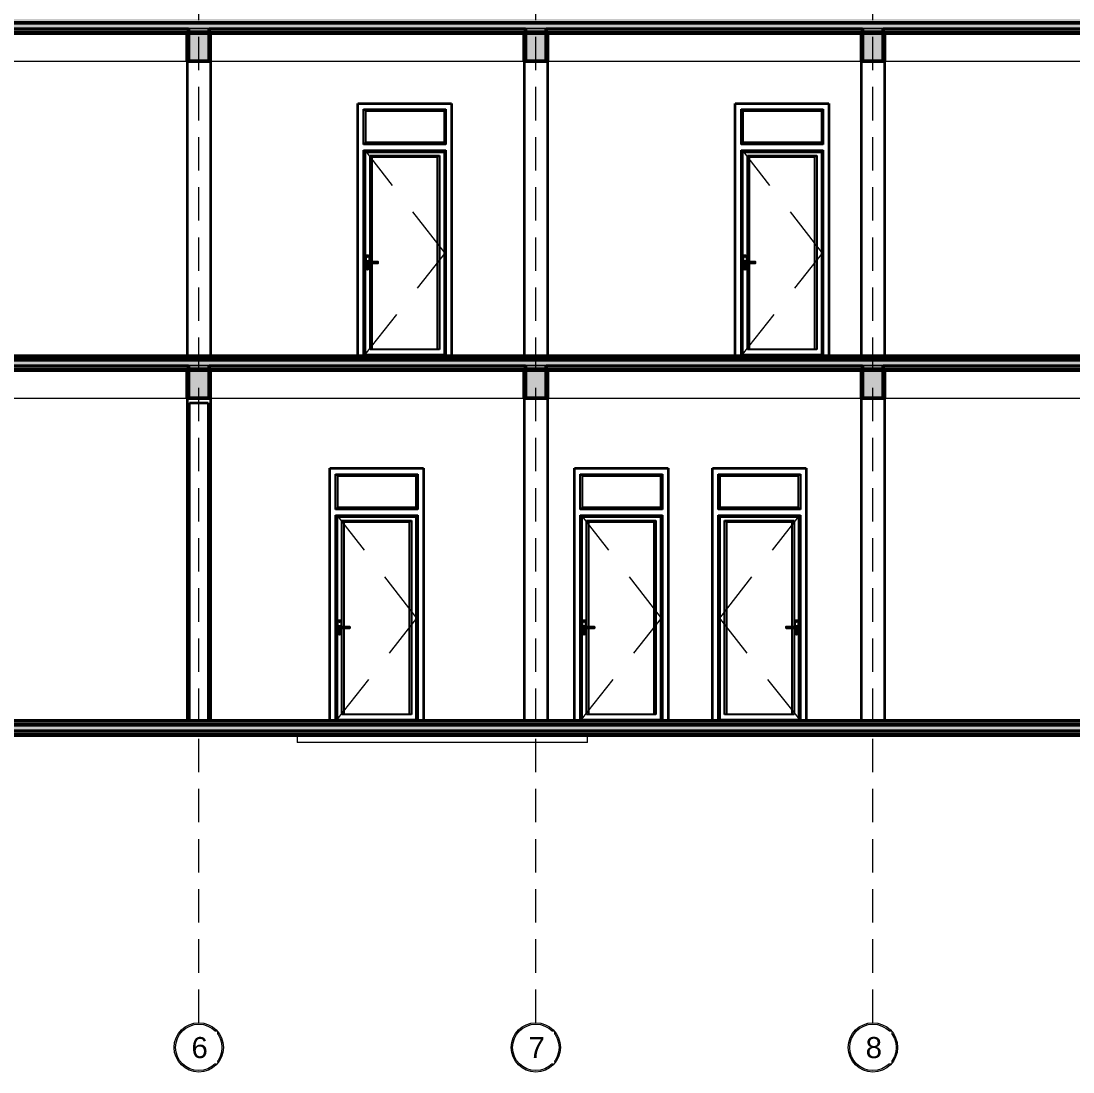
# Model space of a CAD drawing. Header units: millimetres. Extents: x -31177 to 39550, y -3751 to 20306.
# Drawn here: x 16952 to 28186, y -3751 to 7480 of the extents above; entities that cross this region are included whole.
import ezdxf

# ---------------------------------------------------------------- set-up
doc = ezdxf.new("R2010")
doc.units = ezdxf.units.MM
doc.linetypes.add('Centre', pattern=[2381.25, 476.25, -357.1875, 1190.625, -357.1875])
doc.linetypes.add('Hidden', pattern=[535.78125, 357.1875, -178.59375])
for name, color, linetype, lineweight in [('A-DOOR', 31, 'Continuous', 25), ('A-FLOR', 192, 'Continuous', 18), ('A-FLOR-MCUT', 51, 'Continuous', 50), ('A-FLOR-PATT', 8, 'Continuous', 50), ('A-GLAZ', 151, 'Continuous', 25), ('A-WALL', 113, 'Continuous', 35), ('S-BEAM', 12, 'Continuous', 18), ('S-COLS', 52, 'Continuous', 35), ('S-FNDN', 32, 'Continuous', 18), ('S-GRID', 1, 'Continuous', 9), ('S-GRID-IDEN', 1, 'Continuous', 9)]:
    doc.layers.add(name, color=color, linetype=linetype, lineweight=lineweight)
doc.styles.add('Arial_1', font='arial.ttf', dxfattribs={"height": 225})
pattern_1 = [(0, (4470.77, 5345.4), (476.25, 476.25), [476.25, -476.25]), (0, (4470.77, 5524), (476.25, 476.25), [476.25, -476.25]), (0, (4470.77, 5702.57), (476.25, 476.25), [476.25, -476.25]), (90, (4530.3, 5762.1), (-476.25, 476.25), [476.25, -476.25]), (90, (4708.9, 5762.1), (-476.25, 476.25), [476.25, -476.25]), (90, (4887.5, 5762.1), (-476.25, 476.25), [476.25, -476.25])]
pattern_2 = [(0, (4470.77, 5345.385), (304.8, 76.2), [25.146, -203.454, 25.146, -203.454, -1219.2]), (0, (4470.77, 5345.385), (304.8, 76.2), [-457.2, 25.146, -432.054, 25.146, -203.454, -533.4]), (0, (4470.77, 5345.385), (304.8, 76.2), [-1143, 25.146, -127.254, 25.146, -355.854]), (120, (4585.07, 5383.485), (-218.39114, 225.86454), [25.146, -203.454, 25.146, -203.454, -1219.2]), (120, (4585.07, 5383.485), (-218.39114, 225.86454), [-457.2, 25.146, -432.054, 25.146, -203.454, -533.4]), (120, (4585.07, 5383.485), (-218.39114, 225.86454), [-1143, 25.146, -127.254, 25.146, -355.854]), (240, (4623.17, 5535.885), (-86.40886, -302.06454), [25.146, -203.454, 25.146, -203.454, -1219.2]), (240, (4623.17, 5535.885), (-86.40886, -302.06454), [-457.2, 25.146, -432.054, 25.146, -203.454, -533.4]), (240, (4623.17, 5535.885), (-86.40886, -302.06454), [-1143, 25.146, -127.254, 25.146, -355.854])]
pattern_3 = [(50, (4470.77, 5345.4), (546.5526, -47.8174), [57.15, -628.65]), (355, (4470.77, 5345.4), (-105.728, 573.17), [45.72, -502.92]), (100.451, (4516.3, 5341.4), (440.8275, 525.35), [48.57, -534.27]), (46.184, (4470.8, 5497.8), (813.237, -126.128), [85.725, -942.975]), (96.636, (4538.5, 5487.3), (712.207, 742.283), [72.855, -801.405]), (351.184, (4470.8, 5497.8), (712.215, 742.276), [68.58, -754.38]), (21, (4546.97, 5459.7), (454.8433, -306.796), [57.15, -628.65]), (326, (4546.97, 5459.7), (185.406, 552.564), [45.72, -502.92]), (71.451, (4584.87, 5434.1), (640.251, 245.764), [48.57, -534.27]), (37.5, (4470.77, 5345.39), (9.2664, 253.665), [25.146, -471.678, 25.146, -485.394, -504.825]), (37.5, (4470.77, 5345.39), (9.2664, 253.665), [-1007.364, 25.146, -479.679]), (7.5, (4470.77, 5345.39), (200.4594, 300.5414), [25.146, -265.938, 25.146, -460.248, -192.405]), (7.5, (4470.77, 5345.39), (200.4594, 300.5414), [-776.478, 25.146, -167.259]), (327.5, (4300.84, 5345.39), (406.7728, -17.1864), [25.146, -165.354, 25.146, -569.214, -788.67]), (327.5, (4300.84, 5345.39), (406.7728, -17.1864), [-784.86, 25.146, -763.524]), (317.5, (4224.64, 5345.4), (444.388, 76.2803), [25.146, -222.504, 25.146, -369.57, -560.07]), (317.5, (4224.64, 5345.4), (444.388, 76.2803), [-642.366, 25.146, -534.924])]

# ---------------------------------------------------------------- blocks, each defined once
blk = doc.blocks.new('CỬA 1 CÁNH EROWINDOW_có ô chết_ - D4_1000x2200-2361184-MẶT CẮT 2-2')
at = {"layer": 'A-DOOR'}
for p, q in [((20311, 2639), (21189, 2639)), ((20311, 2639), (20331, 2619)), ((20311, 2261), (20311, 2639)), ((20311, 2261), (20311, 2639)), ((20311, 2639), (21189, 2639)), ((20331, 2619), (21169, 2619)), ((20331, 2619), (20331, 2281)), ((21169, 2619), (21189, 2639)), ((21169, 2619), (21169, 2281)), ((21189, 2639), (21189, 2261)), ((21189, 2639), (21189, 2261)), ((20331, 2281), (20311, 2261)), ((21189, 2261), (20311, 2261)), ((21189, 2261), (20311, 2261)), ((21169, 2281), (20331, 2281)), ((21169, 2281), (21189, 2261)), ((20331, 2180), (20311, 2200)), ((20311, 0), (20311, 2200)), ((20311, 2200), (21189, 2200)), ((20311, 2200), (21189, 2200)), ((20311, 0), (20311, 2200)), ((20331, 0), (20331, 2180)), ((20331, 2180), (21169, 2180)), ((20399, 2124), (20379, 2144)), ((20379, 1013), (20379, 2144)), ((20379, 2144), (21121, 2144)), ((20379, 1013), (20379, 2144)), ((20379, 2144), (21121, 2144)), ((21101, 2124), (21121, 2144)), ((21121, 2144), (21121, 71)), ((21121, 2144), (21121, 71)), ((21169, 2180), (21189, 2200)), ((21169, 2180), (21169, 0)), ((21189, 2200), (21189, 0)), ((21189, 2200), (21189, 0)), ((21101, 2124), (20399, 2124)), ((20399, 2124), (20399, 1008)), ((21101, 71), (21101, 2124)), ((20333, 1055), (20333, 945)), ((20379, 1013), (20353, 1013)), ((20373, 1013), (20373, 1055)), ((20389, 1008), (20379, 1013)), ((20349, 960), (20349, 971)), ((20350, 953), (20350, 958)), ((20350, 958), (20350, 953)), ((20351, 973), (20355, 973)), ((20378, 1009), (20353, 1009)), ((20353, 991), (20378, 991)), ((20353, 987), (20379, 987)), ((20356, 958), (20356, 953)), ((20356, 953), (20356, 958)), ((20357, 971), (20357, 960)), ((20373, 945), (20373, 987)), ((20388, 1004), (20378, 1009)), ((20378, 991), (20388, 996)), ((20379, 987), (20389, 992)), ((20379, 71), (20379, 987)), ((20379, 71), (20379, 987)), ((20459, 1004), (20388, 1004)), ((20388, 996), (20459, 996)), ((20459, 1008), (20389, 1008)), ((20389, 992), (20459, 992)), ((20399, 992), (20399, 71)), ((20331, 15), (21169, 15)), ((21121, 71), (20379, 71))]:
    blk.add_line(p, q, dxfattribs=at)
at = {"layer": 'A-DOOR', "linetype": 'Centre', "lineweight": 18}
for p, q in [((20323, 2200), (21177, 1100)), ((21177, 1100), (20323, 15))]:
    blk.add_line(p, q, dxfattribs=at)
at = {"layer": 'A-DOOR', "flags": 128}
for points in [[(20353, 1013), (20352, 1013), (20352, 1013), (20351, 1013), (20351, 1013), (20350, 1013), (20350, 1013), (20349, 1012), (20349, 1012), (20348, 1012), (20348, 1012), (20347, 1012), (20347, 1012), (20347, 1011), (20346, 1011), (20346, 1011), (20345, 1010), (20345, 1010), (20344, 1010), (20344, 1009), (20344, 1009), (20343, 1009), (20343, 1008), (20343, 1008), (20342, 1007), (20342, 1007), (20342, 1007), (20342, 1006), (20341, 1006), (20341, 1005), (20341, 1005), (20341, 1004), (20341, 1004), (20340, 1003), (20340, 1003), (20340, 1002), (20340, 1002), (20340, 1001), (20340, 1001), (20340, 1000), (20340, 1000), (20340, 999), (20340, 999), (20340, 998), (20340, 998), (20340, 997), (20340, 997), (20341, 996), (20341, 996), (20341, 995), (20341, 995), (20341, 994), (20342, 994), (20342, 993), (20342, 993), (20342, 992), (20343, 992), (20343, 992), (20343, 991), (20344, 991), (20344, 990), (20345, 990), (20345, 990), (20345, 989), (20346, 989), (20346, 989), (20347, 989), (20347, 988), (20348, 988), (20348, 988), (20349, 988), (20349, 988), (20350, 987), (20350, 987), (20351, 987), (20351, 987), (20352, 987), (20352, 987), (20353, 987), (20353, 987)], [(20467, 1001), (20467, 1001), (20467, 1001), (20467, 1002), (20467, 1002), (20467, 1002), (20467, 1002), (20467, 1003), (20466, 1003), (20466, 1003), (20466, 1004), (20466, 1004), (20466, 1004), (20466, 1004), (20465, 1005), (20465, 1005), (20465, 1005), (20465, 1005), (20465, 1006), (20464, 1006), (20464, 1006), (20464, 1006), (20464, 1007), (20463, 1007), (20463, 1007), (20463, 1007), (20463, 1007), (20462, 1007), (20462, 1007), (20462, 1008), (20461, 1008), (20461, 1008), (20461, 1008), (20460, 1008), (20460, 1008), (20460, 1008), (20459, 1008), (20459, 1008), (20459, 1008)], [(20459, 992), (20459, 992), (20460, 992), (20460, 992), (20460, 992), (20461, 992), (20461, 992), (20461, 992), (20462, 992), (20462, 993), (20462, 993), (20462, 993), (20463, 993), (20463, 993), (20463, 993), (20464, 993), (20464, 994), (20464, 994), (20464, 994), (20465, 994), (20465, 994), (20465, 995), (20465, 995), (20465, 995), (20466, 995), (20466, 996), (20466, 996), (20466, 996), (20466, 997), (20466, 997), (20466, 997), (20467, 997), (20467, 998), (20467, 998), (20467, 998), (20467, 999), (20467, 999), (20467, 999), (20467, 1000), (20467, 1000), (20467, 1000), (20467, 1001)]]:
    blk.add_lwpolyline(points, dxfattribs=at)
at = {"layer": 'A-DOOR'}
for centre, radius, start, end in [((20353, 1055), 20, 0, 180), ((20353, 1000), 15, 59.6784, 180), ((20353, 1000), 15, 129.4693, 135), ((20353, 1000), 15, 114.4972, 120), ((20353, 1000), 15, 99.6105, 105), ((20353, 1063), 3, 0, 180), ((20353, 1063), 3, 180, 0), ((20353, 1000), 15, 84.7698, 90), ((20353, 1000), 15, 69.9569, 75), ((20353, 945), 20, 180, 360), ((20353, 1000), 15, 180, 300.3216), ((20353, 1000), 15, 225, 230.5307), ((20353, 1000), 8.66, 90, 270), ((20353, 1000), 15, 240, 245.5028), ((20353, 1000), 15, 255, 260.3895), ((20351, 971), 2.04, 90, 180), ((20350, 960), 1.99, 180, 268.9596), ((20350, 960), 1.99, 224.4798, 268.9596), ((20353, 1000), 3.02, 0, 180), ((20353, 1000), 3.02, 180, 0), ((20353, 938), 3, 0, 180), ((20353, 938), 3, 180, 0), ((20353, 953), 2.5, 180, 0), ((20353, 1000), 15, 270, 275.2302), ((20353, 1000), 3.02, 30, 45), ((20353, 1000), 3.02, 315, 330), ((20355, 971), 2.04, 0, 90), ((20356, 960), 1.99, 271.0404, 0), ((20356, 960), 1.99, 271.0404, 315.5202), ((20353, 1000), 15, 285, 290.0431), ((20459, 1000), 3.66, 270, 90)]:
    blk.add_arc(centre, radius, start, end, dxfattribs=at)
for points in [[(20379, 1013), (20379, 1013), (20379, 1013), (20378, 1011), (20378, 1009), (20378, 1009)], [(20379, 987), (20379, 987), (20379, 987), (20378, 989), (20378, 991), (20378, 991)], [(20389, 1008), (20389, 1008), (20389, 1008), (20388, 1006), (20388, 1004), (20388, 1004)], [(20389, 992), (20389, 992), (20389, 992), (20388, 994), (20388, 996), (20388, 996)]]:
    blk.add_open_spline(points, degree=3, dxfattribs=at)
blk = doc.blocks.new('CỬA 1 CÁNH EROWINDOW_có ô chết_ - D4_1000x2200-2368989-MẶT CẮT 2-2')
at = {"layer": 'A-DOOR'}
for p, q in [((8448, 2639), (9326, 2639)), ((8448, 2639), (8468, 2619)), ((8448, 2261), (8448, 2639)), ((8448, 2639), (9326, 2639)), ((8448, 2261), (8448, 2639)), ((8468, 2281), (8468, 2619)), ((8468, 2619), (9306, 2619)), ((9306, 2619), (9326, 2639)), ((9306, 2281), (9306, 2619)), ((9326, 2639), (9326, 2261)), ((9326, 2639), (9326, 2261)), ((8448, 2261), (8468, 2281)), ((9326, 2261), (8448, 2261)), ((9326, 2261), (8448, 2261)), ((9306, 2281), (8468, 2281)), ((9326, 2261), (9306, 2281)), ((8448, 2200), (9326, 2200)), ((8448, 2200), (8468, 2180)), ((8448, 0), (8448, 2200)), ((8448, 2200), (9326, 2200)), ((8448, 0), (8448, 2200)), ((8468, 2180), (9306, 2180)), ((8468, 0), (8468, 2180)), ((8516, 2144), (9258, 2144)), ((8516, 2144), (8536, 2124)), ((8516, 71), (8516, 2144)), ((8516, 2144), (9258, 2144)), ((8516, 71), (8516, 2144)), ((9258, 2144), (9238, 2124)), ((9258, 2144), (9258, 1013)), ((9258, 2144), (9258, 1013)), ((9326, 2200), (9306, 2180)), ((9306, 2180), (9306, 0)), ((9326, 2200), (9326, 0)), ((9326, 2200), (9326, 0)), ((9238, 2124), (8536, 2124)), ((8536, 2124), (8536, 71)), ((9238, 1008), (9238, 2124)), ((9258, 1013), (9248, 1008)), ((9284, 1013), (9258, 1013)), ((9264, 1055), (9264, 1013)), ((9304, 945), (9304, 1055)), ((9248, 1008), (9178, 1008)), ((9249, 1004), (9178, 1004)), ((9178, 996), (9249, 996)), ((9178, 992), (9248, 992)), ((9238, 71), (9238, 992)), ((9248, 992), (9258, 987)), ((9259, 1009), (9249, 1004)), ((9249, 996), (9259, 991)), ((9258, 987), (9284, 987)), ((9258, 987), (9258, 71)), ((9258, 987), (9258, 71)), ((9284, 1009), (9259, 1009)), ((9259, 991), (9284, 991)), ((9264, 987), (9264, 945)), ((9280, 960), (9280, 971)), ((9281, 953), (9281, 958)), ((9281, 958), (9281, 953)), ((9282, 973), (9286, 973)), ((9287, 958), (9287, 953)), ((9287, 953), (9287, 958)), ((9288, 971), (9288, 960)), ((8468, 15), (9306, 15)), ((9258, 71), (8516, 71))]:
    blk.add_line(p, q, dxfattribs=at)
at = {"layer": 'A-DOOR', "linetype": 'Centre', "lineweight": 18}
for p, q in [((9314, 2200), (8460, 1100)), ((8460, 1100), (9314, 15))]:
    blk.add_line(p, q, dxfattribs=at)
at = {"layer": 'A-DOOR', "flags": 128}
for points in [[(9284, 987), (9285, 987), (9285, 987), (9286, 987), (9286, 987), (9287, 987), (9287, 987), (9288, 988), (9288, 988), (9289, 988), (9289, 988), (9290, 988), (9290, 988), (9290, 989), (9291, 989), (9291, 989), (9292, 990), (9292, 990), (9293, 990), (9293, 991), (9293, 991), (9294, 991), (9294, 992), (9294, 992), (9295, 993), (9295, 993), (9295, 993), (9295, 994), (9296, 994), (9296, 995), (9296, 995), (9296, 996), (9296, 996), (9297, 997), (9297, 997), (9297, 998), (9297, 998), (9297, 999), (9297, 999), (9297, 1000), (9297, 1000), (9297, 1001), (9297, 1001), (9297, 1002), (9297, 1002), (9297, 1003), (9297, 1003), (9296, 1004), (9296, 1004), (9296, 1005), (9296, 1005), (9296, 1006), (9295, 1006), (9295, 1007), (9295, 1007), (9295, 1008), (9294, 1008), (9294, 1008), (9294, 1009), (9293, 1009), (9293, 1010), (9292, 1010), (9292, 1010), (9292, 1011), (9291, 1011), (9291, 1011), (9290, 1011), (9290, 1012), (9289, 1012), (9289, 1012), (9288, 1012), (9288, 1012), (9287, 1013), (9287, 1013), (9286, 1013), (9286, 1013), (9285, 1013), (9285, 1013), (9284, 1013), (9284, 1013)], [(9178, 1008), (9178, 1008), (9177, 1008), (9177, 1008), (9177, 1008), (9176, 1008), (9176, 1008), (9176, 1008), (9175, 1008), (9175, 1007), (9175, 1007), (9175, 1007), (9174, 1007), (9174, 1007), (9174, 1007), (9173, 1007), (9173, 1006), (9173, 1006), (9173, 1006), (9172, 1006), (9172, 1006), (9172, 1005), (9172, 1005), (9172, 1005), (9171, 1005), (9171, 1004), (9171, 1004), (9171, 1004), (9171, 1003), (9171, 1003), (9171, 1003), (9170, 1003), (9170, 1002), (9170, 1002), (9170, 1002), (9170, 1001), (9170, 1001), (9170, 1001), (9170, 1000), (9170, 1000), (9170, 1000), (9170, 999), (9170, 999), (9170, 999), (9170, 998), (9170, 998), (9170, 998), (9170, 998), (9170, 997), (9171, 997), (9171, 997), (9171, 996), (9171, 996), (9171, 996), (9171, 996), (9172, 995), (9172, 995), (9172, 995), (9172, 995), (9172, 994), (9173, 994), (9173, 994), (9173, 994), (9173, 993), (9174, 993), (9174, 993), (9174, 993), (9174, 993), (9175, 993), (9175, 993), (9175, 992), (9176, 992), (9176, 992), (9176, 992), (9177, 992), (9177, 992), (9177, 992), (9178, 992), (9178, 992), (9178, 992)]]:
    blk.add_lwpolyline(points, dxfattribs=at)
at = {"layer": 'A-DOOR'}
for centre, radius, start, end in [((9284, 1055), 20, 0, 180), ((9284, 1000), 15, 0, 120.3216), ((9284, 1000), 15, 105, 110.0431), ((9284, 1063), 3, 0, 180), ((9284, 1063), 3, 180, 0), ((9284, 1000), 15, 90, 95.2302), ((9284, 1000), 15, 75, 80.3895), ((9284, 1000), 15, 60, 65.5028), ((9284, 1000), 15, 45, 50.5307), ((9178, 1000), 3.66, 90, 270), ((9284, 945), 20, 180, 360), ((9284, 1000), 15, 239.6784, 0), ((9284, 1000), 15, 249.9569, 255), ((9282, 971), 2.04, 90, 180), ((9281, 960), 1.99, 180, 268.9596), ((9281, 960), 1.99, 224.4798, 268.9596), ((9284, 1000), 3.02, 0, 180), ((9284, 1000), 3.02, 135, 150), ((9284, 1000), 3.02, 180, 0), ((9284, 1000), 3.02, 210, 225), ((9284, 953), 2.5, 180, 0), ((9284, 938), 3, 0, 180), ((9284, 938), 3, 180, 0), ((9284, 1000), 15, 264.7698, 270), ((9284, 1000), 8.66, 270, 90), ((9286, 971), 2.04, 0, 90), ((9284, 1000), 15, 279.6105, 285), ((9287, 960), 1.99, 271.0404, 0), ((9287, 960), 1.99, 271.0404, 315.5202), ((9284, 1000), 15, 294.4972, 300), ((9284, 1000), 15, 309.4693, 315)]:
    blk.add_arc(centre, radius, start, end, dxfattribs=at)
for points in [[(9259, 1009), (9259, 1009), (9259, 1010), (9259, 1011), (9258, 1013), (9258, 1013), (9258, 1013)], [(9249, 1004), (9249, 1004), (9249, 1005), (9249, 1006), (9248, 1008), (9248, 1008), (9248, 1008)], [(9249, 996), (9249, 996), (9249, 995), (9249, 994), (9248, 992), (9248, 992), (9248, 992)], [(9259, 991), (9259, 991), (9259, 990), (9259, 989), (9258, 987), (9258, 987), (9258, 987)]]:
    blk.add_open_spline(points, degree=3, knots=[0, 0, 0, 0, 0.166667, 0.333333, 0.666667, 1, 1, 1, 1], dxfattribs=at)
blk = doc.blocks.new('ATT_Window 2 - S5_800x600-2360992-MẶT CẮT 2-2')
at = {"layer": 'A-GLAZ'}
for p, q in [((18975, 3700), (18988, 3700)), ((18978, 3550), (18978, 3685)), ((18978, 3685), (18988, 3685)), ((18988, 3685), (18978, 3685)), ((18978, 3685), (18978, 3550))]:
    blk.add_line(p, q, dxfattribs=at)
blk.add_open_spline([(18978, 3685), (18978, 3685), (18978, 3685), (18977, 3686), (18976, 3687), (18975, 3688), (18975, 3688)], degree=3, knots=[-1, -1, -1, -1, -0.8333333, -0.75, -0.6666667, -0.5974222, -0.5974222, -0.5974222, -0.5974222], dxfattribs=at)
blk = doc.blocks.new('M_Concrete-Rectangular-Column - COT250X400-V2-MẶT CẮT 2-2')
at = {"layer": 'S-COLS'}
for p, q in [((7925, 3750), (7925, 0)), ((8175, 3750), (8175, 0))]:
    blk.add_line(p, q, dxfattribs=at)
blk = doc.blocks.new('CỬA 1 CÁNH EROWINDOW_có ô chết_ - D4_1000x2200-V6-MẶT CẮT 2-2')
at = {"layer": 'A-DOOR'}
for p, q in [((20611, 6539), (21489, 6539)), ((20611, 6539), (20631, 6519)), ((20611, 6161), (20611, 6539)), ((20611, 6161), (20611, 6539)), ((20611, 6539), (21489, 6539)), ((20631, 6519), (21469, 6519)), ((20631, 6519), (20631, 6181)), ((21469, 6519), (21489, 6539)), ((21469, 6519), (21469, 6181)), ((21489, 6539), (21489, 6161)), ((21489, 6539), (21489, 6161)), ((20631, 6181), (20611, 6161)), ((21469, 6181), (20631, 6181)), ((21469, 6181), (21489, 6161)), ((21489, 6161), (20611, 6161)), ((21489, 6161), (20611, 6161)), ((20631, 6080), (20611, 6100)), ((20611, 3900), (20611, 6100)), ((20611, 6100), (21489, 6100)), ((20611, 6100), (21489, 6100)), ((20611, 3900), (20611, 6100)), ((20631, 3900), (20631, 6080)), ((20631, 6080), (21469, 6080)), ((21469, 6080), (21489, 6100)), ((21469, 6080), (21469, 3900)), ((21489, 6100), (21489, 3900)), ((21489, 6100), (21489, 3900)), ((20699, 6024), (20679, 6044)), ((20679, 4913), (20679, 6044)), ((20679, 6044), (21421, 6044)), ((20679, 4913), (20679, 6044)), ((20679, 6044), (21421, 6044)), ((21401, 6024), (20699, 6024)), ((20699, 6024), (20699, 4908)), ((21401, 6024), (21421, 6044)), ((21401, 3971), (21401, 6024)), ((21421, 6044), (21421, 3971)), ((21421, 6044), (21421, 3971)), ((20633, 4955), (20633, 4845)), ((20673, 4913), (20673, 4955)), ((20649, 4860), (20649, 4871)), ((20650, 4853), (20650, 4858)), ((20650, 4858), (20650, 4853)), ((20651, 4873), (20655, 4873)), ((20679, 4913), (20653, 4913)), ((20678, 4909), (20653, 4909)), ((20653, 4891), (20678, 4891)), ((20653, 4887), (20679, 4887)), ((20656, 4858), (20656, 4853)), ((20656, 4853), (20656, 4858)), ((20657, 4871), (20657, 4860)), ((20673, 4845), (20673, 4887)), ((20688, 4904), (20678, 4909)), ((20678, 4891), (20688, 4896)), ((20689, 4908), (20679, 4913)), ((20679, 4887), (20689, 4892)), ((20679, 3971), (20679, 4887)), ((20679, 3971), (20679, 4887)), ((20759, 4904), (20688, 4904)), ((20688, 4896), (20759, 4896)), ((20759, 4908), (20689, 4908)), ((20689, 4892), (20759, 4892)), ((20699, 4892), (20699, 3971)), ((21421, 3971), (20679, 3971)), ((20631, 3915), (21469, 3915))]:
    blk.add_line(p, q, dxfattribs=at)
at = {"layer": 'A-DOOR', "linetype": 'Centre', "lineweight": 18}
for p, q in [((20623, 6100), (21477, 5000)), ((21477, 5000), (20623, 3915))]:
    blk.add_line(p, q, dxfattribs=at)
at = {"layer": 'A-DOOR', "flags": 128}
for points in [[(20653, 4913), (20652, 4913), (20652, 4913), (20651, 4913), (20651, 4913), (20650, 4913), (20650, 4913), (20649, 4912), (20649, 4912), (20648, 4912), (20648, 4912), (20647, 4912), (20647, 4912), (20647, 4911), (20646, 4911), (20646, 4911), (20645, 4910), (20645, 4910), (20644, 4910), (20644, 4909), (20644, 4909), (20643, 4909), (20643, 4908), (20643, 4908), (20642, 4907), (20642, 4907), (20642, 4907), (20642, 4906), (20641, 4906), (20641, 4905), (20641, 4905), (20641, 4904), (20641, 4904), (20640, 4903), (20640, 4903), (20640, 4902), (20640, 4902), (20640, 4901), (20640, 4901), (20640, 4900), (20640, 4900), (20640, 4899), (20640, 4899), (20640, 4898), (20640, 4898), (20640, 4897), (20640, 4897), (20641, 4896), (20641, 4896), (20641, 4895), (20641, 4895), (20641, 4894), (20642, 4894), (20642, 4893), (20642, 4893), (20642, 4892), (20643, 4892), (20643, 4892), (20643, 4891), (20644, 4891), (20644, 4890), (20645, 4890), (20645, 4890), (20645, 4889), (20646, 4889), (20646, 4889), (20647, 4889), (20647, 4888), (20648, 4888), (20648, 4888), (20649, 4888), (20649, 4888), (20650, 4887), (20650, 4887), (20651, 4887), (20651, 4887), (20652, 4887), (20652, 4887), (20653, 4887), (20653, 4887)], [(20759, 4892), (20759, 4892), (20760, 4892), (20760, 4892), (20760, 4892), (20761, 4892), (20761, 4892), (20761, 4892), (20762, 4892), (20762, 4893), (20762, 4893), (20762, 4893), (20763, 4893), (20763, 4893), (20763, 4893), (20764, 4893), (20764, 4894), (20764, 4894), (20764, 4894), (20765, 4894), (20765, 4894), (20765, 4895), (20765, 4895), (20765, 4895), (20766, 4895), (20766, 4896), (20766, 4896), (20766, 4896), (20766, 4897), (20766, 4897), (20766, 4897), (20767, 4897), (20767, 4898), (20767, 4898), (20767, 4898), (20767, 4899), (20767, 4899), (20767, 4899), (20767, 4900), (20767, 4900), (20767, 4900), (20767, 4901), (20767, 4901), (20767, 4901), (20767, 4902), (20767, 4902), (20767, 4902), (20767, 4902), (20767, 4903), (20766, 4903), (20766, 4903), (20766, 4904), (20766, 4904), (20766, 4904), (20766, 4904), (20765, 4905), (20765, 4905), (20765, 4905), (20765, 4905), (20765, 4906), (20764, 4906), (20764, 4906), (20764, 4906), (20764, 4907), (20763, 4907), (20763, 4907), (20763, 4907), (20763, 4907), (20762, 4907), (20762, 4907), (20762, 4908), (20761, 4908), (20761, 4908), (20761, 4908), (20760, 4908), (20760, 4908), (20760, 4908), (20759, 4908), (20759, 4908), (20759, 4908)]]:
    blk.add_lwpolyline(points, dxfattribs=at)
at = {"layer": 'A-DOOR'}
for centre, radius, start, end in [((20653, 4955), 20, 0, 180), ((20653, 4963), 3, 0, 180), ((20653, 4963), 3, 180, 0), ((20653, 4845), 20, 180, 0), ((20653, 4900), 15, 59.6784, 180), ((20653, 4900), 15, 180, 300.3216), ((20653, 4900), 15, 129.4693, 135), ((20653, 4900), 15, 225, 230.5307), ((20653, 4900), 8.66, 90, 270), ((20653, 4900), 15, 114.4972, 120), ((20653, 4900), 15, 240, 245.5028), ((20653, 4900), 15, 99.6105, 105), ((20653, 4900), 15, 255, 260.3895), ((20651, 4871), 2.04, 90, 180), ((20650, 4860), 1.99, 180, 268.9596), ((20650, 4860), 1.99, 224.4798, 268.9596), ((20653, 4900), 3.02, 0, 180), ((20653, 4900), 3.02, 180, 0), ((20653, 4838), 3, 0, 180), ((20653, 4838), 3, 180, 0), ((20653, 4853), 2.5, 180, 0), ((20653, 4900), 15, 84.7698, 90), ((20653, 4900), 15, 270, 275.2302), ((20653, 4900), 3.02, 30, 45), ((20653, 4900), 3.02, 315, 330), ((20655, 4871), 2.04, 0, 90), ((20656, 4860), 1.99, 271.0404, 0), ((20656, 4860), 1.99, 271.0404, 315.5202), ((20653, 4900), 15, 69.9569, 75), ((20653, 4900), 15, 285.6664, 290.0431), ((20759, 4900), 3.66, 270, 90)]:
    blk.add_arc(centre, radius, start, end, dxfattribs=at)
for points in [[(20679, 4913), (20679, 4913), (20679, 4913), (20678, 4911), (20678, 4909), (20678, 4909)], [(20679, 4887), (20679, 4887), (20679, 4887), (20678, 4889), (20678, 4891), (20678, 4891)], [(20689, 4908), (20689, 4908), (20689, 4908), (20688, 4906), (20688, 4904), (20688, 4904)], [(20689, 4892), (20689, 4892), (20689, 4892), (20688, 4894), (20688, 4896), (20688, 4896)]]:
    blk.add_open_spline(points, degree=3, dxfattribs=at)
blk = doc.blocks.new('M_Concrete-Rectangular-Column - COT250X350-2391838-MẶT CẮT 2-2')
at = {"layer": 'S-COLS'}
for p, q in [((425, 7350), (425, 3900)), ((675, 7350), (675, 3900))]:
    blk.add_line(p, q, dxfattribs=at)
blk = doc.blocks.new('Grid - TRUC  D1-102336-MẶT CẮT 2-2')
at = {"layer": 'S-GRID-IDEN'}
for radius in [263, 248]:
    blk.add_circle((550, -3488), radius, dxfattribs=at)

msp = doc.modelspace()

# ---------------------------------------------------------------- hatches: boundary and pattern name
at = {"layer": 'A-FLOR-PATT', "lineweight": 18}
h = msp.add_hatch(dxfattribs=at)
h.set_pattern_fill('FP_1', color=256, style=0, pattern_type=2)
h.set_pattern_definition(pattern_2)
h.paths.add_polyline_path([(37099.4, 7460), (37262.5, 7460), (37262.5, 7500), (-4038, 7500), (-4038, 7460), (36909.5, 7460)])
h = msp.add_hatch(dxfattribs=at)
h.set_pattern_fill('FP_4', color=256, style=0, pattern_type=2)
h.set_pattern_definition(pattern_3)
h.paths.add_polyline_path([(37099.4, 7360), (37262.5, 7360), (37262.5, 7460), (-4038, 7460), (-4038, 7360), (36909.5, 7360)])
h = msp.add_hatch(dxfattribs=at)
h.set_pattern_fill('FP_3', color=256, style=0, pattern_type=2)
h.set_pattern_definition(pattern_1)
h.paths.add_polyline_path([(37099.4, 7350), (37262.5, 7350), (37262.5, 7360), (-4038, 7360), (-4038, 7350), (36909.5, 7350)])
h = msp.add_hatch(dxfattribs=at)
h.set_pattern_fill('FP_1', color=256, style=0, pattern_type=2)
h.set_pattern_definition(pattern_2)
h.paths.add_polyline_path([(37099.4, 3860), (37262.5, 3860), (37262.5, 3900), (-4038, 3900), (-4038, 3860), (37004.4, 3860)])
h = msp.add_hatch(dxfattribs=at)
h.set_pattern_fill('FP_4', color=256, style=0, pattern_type=2)
h.set_pattern_definition(pattern_3)
h.paths.add_polyline_path([(37099.4, 3760), (37262.5, 3760), (37262.5, 3860), (-4038, 3860), (-4038, 3760), (36909.5, 3760)])
h = msp.add_hatch(dxfattribs=at)
h.set_pattern_fill('FP_3', color=256, style=0, pattern_type=2)
h.set_pattern_definition(pattern_1)
h.paths.add_polyline_path([(37099.4, 3750), (37262.5, 3750), (37262.5, 3760), (-4038, 3760), (-4038, 3750), (36909.5, 3750)])
h = msp.add_hatch(dxfattribs=at)
h.set_pattern_fill('FP_1', color=256, style=0, pattern_type=2)
h.set_pattern_definition(pattern_2)
h.paths.add_polyline_path([(37099.4, -40), (37262.5, -40), (37262.5, 0), (-4038, 0), (-4038, -40), (37004.4, -40)])
h = msp.add_hatch(dxfattribs=at)
h.set_pattern_fill('FP_4', color=256, style=0, pattern_type=2)
h.set_pattern_definition(pattern_3)
h.paths.add_polyline_path([(20198, -140), (37262.5, -140), (37262.5, -40), (-4038, -40), (-4038, -140), (17159.6, -140)])
h = msp.add_hatch(dxfattribs=at)
h.set_pattern_fill('FP_3', color=256, style=0, pattern_type=2)
h.set_pattern_definition(pattern_1)
h.paths.add_polyline_path([(36909.5, -150), (37262.5, -150), (37262.5, -140), (-4038, -140), (-4038, -150), (35390.2, -150)])
at = {"layer": 'S-BEAM'}
for points in [[(18960, 7050), (18960, 7400), (18740, 7400), (18740, 7050)], [(22340, 7050), (22560, 7050), (22560, 7400), (22340, 7400), (22340, 7308.9)], [(26160, 7050), (26160, 7400), (25940, 7400), (25940, 7050)], [(18740, 3450), (18960, 3450), (18960, 3800), (18740, 3800), (18740, 3616.2)], [(22560, 3450), (22560, 3800), (22340, 3800), (22340, 3450), (22476.9, 3450)], [(26160, 3450), (26160, 3800), (25940, 3800), (25940, 3450)]]:
    msp.add_hatch(color=8, dxfattribs=at).paths.add_polyline_path(points)

# ---------------------------------------------------------------- linework, layer by layer
at = {"layer": 'A-FLOR', "lineweight": 50}
for p, q in [((-4038, 7350), (37262.5, 7350)), ((37262.5, 3900), (-4038, 3900)), ((-4038, 3750), (37262.5, 3750)), ((38350, 0), (-4038, 0)), ((-4038, -150), (38650, -150))]:
    msp.add_line(p, q, dxfattribs=at)
at = {"layer": 'A-FLOR'}
for p, q in [((19900, -150), (19900, -230)), ((23000, -230), (23000, -150)), ((23000, -230), (19900, -230))]:
    msp.add_line(p, q, dxfattribs=at)
at = {"layer": 'A-FLOR-MCUT'}
for p, q in [((37262.5, 7460), (-4038, 7460)), ((37262.5, 7360), (-4038, 7360)), ((37262.5, 3860), (-4038, 3860)), ((37262.5, 3760), (-4038, 3760)), ((38350, -40), (-4038, -40)), ((37262.5, -140), (-4038, -140))]:
    msp.add_line(p, q, dxfattribs=at)
at = {"layer": 'A-WALL'}
for p, q in [((18740, 7150), (18712.3, 7150)), ((18987.7, 7150), (18960, 7150)), ((22340, 7150), (22312.3, 7150)), ((22587.7, 7150), (22560, 7150)), ((25940, 7150), (25912.3, 7150)), ((26187.7, 7150), (26160, 7150)), ((20550, 3900), (20550, 6600)), ((20550, 6600), (21550, 6600)), ((21550, 6600), (21550, 3900)), ((24580, 3900), (24580, 6600)), ((24580, 6600), (25580, 6600)), ((25580, 6600), (25580, 3900)), ((18740, 3550), (18712.3, 3550)), ((18987.7, 3550), (18960, 3550)), ((22340, 3550), (22312.3, 3550)), ((22587.7, 3550), (22560, 3550)), ((25940, 3550), (25912.3, 3550)), ((26187.7, 3550), (26160, 3550)), ((18750, 0), (18750, 3400)), ((18750, 3400), (18950, 3400)), ((18950, 3400), (18950, 0)), ((20250, 0), (20250, 2700)), ((20250, 2700), (21250, 2700)), ((21250, 2700), (21250, 0)), ((22862, 0), (22862, 2700)), ((22862, 2700), (23862, 2700)), ((23862, 2700), (23862, 0)), ((24337, 0), (24337, 2700)), ((24337, 2700), (25337, 2700)), ((25337, 2700), (25337, 0))]:
    msp.add_line(p, q, dxfattribs=at)
at = {"layer": 'S-BEAM'}
for p, q in [((18712.3, 7350), (18712.3, 7050)), ((18960, 7400), (18740, 7400)), ((18987.7, 7050), (18987.7, 7350)), ((22312.3, 7350), (22312.3, 7050)), ((22560, 7400), (22340, 7400)), ((22587.7, 7050), (22587.7, 7350)), ((25912.3, 7350), (25912.3, 7050)), ((26160, 7400), (25940, 7400)), ((26187.7, 7050), (26187.7, 7350)), ((15387.7, 7050), (18712.3, 7050)), ((18987.7, 7050), (22312.3, 7050)), ((22587.7, 7050), (25912.3, 7050)), ((26187.7, 7050), (29512.3, 7050)), ((18712.3, 3750), (18712.3, 3450)), ((18960, 3800), (18740, 3800)), ((18987.7, 3450), (18987.7, 3750)), ((22312.3, 3750), (22312.3, 3450)), ((22560, 3800), (22340, 3800)), ((22587.7, 3450), (22587.7, 3750)), ((25912.3, 3750), (25912.3, 3450)), ((26160, 3800), (25940, 3800)), ((26187.7, 3450), (26187.7, 3750)), ((15387.7, 3450), (18712.3, 3450)), ((18987.7, 3450), (22312.3, 3450)), ((22587.7, 3450), (25912.3, 3450)), ((26187.7, 3450), (29512.3, 3450))]:
    msp.add_line(p, q, dxfattribs=at)
at = {"layer": 'S-BEAM', "lineweight": 50}
for p, q in [((18740, 7400), (18740, 7050)), ((18960, 7050), (18960, 7400)), ((22340, 7400), (22340, 7050)), ((22560, 7050), (22560, 7400)), ((25940, 7400), (25940, 7050)), ((26160, 7050), (26160, 7400)), ((18740, 7050), (18960, 7050)), ((22340, 7050), (22560, 7050)), ((25940, 7050), (26160, 7050)), ((18740, 3800), (18740, 3450)), ((18960, 3450), (18960, 3800)), ((22340, 3800), (22340, 3450)), ((22560, 3450), (22560, 3800)), ((25940, 3800), (25940, 3450)), ((26160, 3450), (26160, 3800)), ((18740, 3450), (18960, 3450)), ((22340, 3450), (22560, 3450)), ((25940, 3450), (26160, 3450))]:
    msp.add_line(p, q, dxfattribs=at)
at = {"layer": 'S-FNDN', "lineweight": 35}
for p, q in [((15360, 7400), (18740, 7400)), ((18960, 7400), (22340, 7400)), ((22560, 7400), (25940, 7400)), ((26160, 7400), (29540, 7400)), ((15360, 3800), (18740, 3800)), ((18960, 3800), (22340, 3800)), ((22560, 3800), (25940, 3800)), ((26160, 3800), (29540, 3800)), ((-4038, -100), (37262.5, -100))]:
    msp.add_line(p, q, dxfattribs=at)
at = {"layer": 'S-FNDN'}
for p, q in [((18740, 7400), (18960, 7400)), ((22340, 7400), (22560, 7400)), ((25940, 7400), (26160, 7400)), ((18740, 3800), (18960, 3800)), ((22340, 3800), (22560, 3800)), ((25940, 3800), (26160, 3800))]:
    msp.add_line(p, q, dxfattribs=at)
at = {"layer": 'S-GRID', "linetype": 'Hidden'}
for p, q in [((18850, -3225.6), (18850, 20306.3)), ((22450, -3225.6), (22450, 20306.3)), ((26050, -3225.6), (26050, 20306.3))]:
    msp.add_line(p, q, dxfattribs=at)

# ---------------------------------------------------------------- block references
at = {"layer": 'A-DOOR'}
for name, p in [('CỬA 1 CÁNH EROWINDOW_có ô chết_ - D4_1000x2200-V6-MẶT CẮT 2-2', (0, 0)), ('CỬA 1 CÁNH EROWINDOW_có ô chết_ - D4_1000x2200-V6-MẶT CẮT 2-2', (4030, 0)), ('CỬA 1 CÁNH EROWINDOW_có ô chết_ - D4_1000x2200-2361184-MẶT CẮT 2-2', (0, 0)), ('CỬA 1 CÁNH EROWINDOW_có ô chết_ - D4_1000x2200-2361184-MẶT CẮT 2-2', (2612, 0)), ('CỬA 1 CÁNH EROWINDOW_có ô chết_ - D4_1000x2200-2368989-MẶT CẮT 2-2', (15950, 0))]:
    msp.add_blockref(name, p, dxfattribs=at)
at = {"layer": 'A-GLAZ'}
msp.add_blockref('ATT_Window 2 - S5_800x600-2360992-MẶT CẮT 2-2', (0, 0), dxfattribs=at)
at = {"layer": 'S-COLS'}
for name, p in [('M_Concrete-Rectangular-Column - COT250X350-2391838-MẶT CẮT 2-2', (18300, 0)), ('M_Concrete-Rectangular-Column - COT250X350-2391838-MẶT CẮT 2-2', (21900, 0)), ('M_Concrete-Rectangular-Column - COT250X350-2391838-MẶT CẮT 2-2', (25500, 0)), ('M_Concrete-Rectangular-Column - COT250X400-V2-MẶT CẮT 2-2', (10800, 0)), ('M_Concrete-Rectangular-Column - COT250X400-V2-MẶT CẮT 2-2', (14400, 0)), ('M_Concrete-Rectangular-Column - COT250X400-V2-MẶT CẮT 2-2', (18000, 0))]:
    msp.add_blockref(name, p, dxfattribs=at)
at = {"layer": 'S-GRID-IDEN'}
for p in [(18300, 0), (21900, 0), (25500, 0)]:
    msp.add_blockref('Grid - TRUC  D1-102336-MẶT CẮT 2-2', p, dxfattribs=at)

# ---------------------------------------------------------------- next in the draw order: texts
at = {"layer": 'S-GRID-IDEN', "char_height": 225, "width": 216.456, "attachment_point": 1, "style": 'Arial_1', "bg_fill": 3, "box_fill_scale": 1.25, "bg_fill_color": 256, "bg_fill_true_color": 13158600, "bg_fill_transparency": 0}
for s, insert in [('6', (18771.9, -3377.2)), ('7', (22371.9, -3377.2)), ('8', (25971.9, -3377.2))]:
    msp.add_mtext(s, dxfattribs=dict(at, insert=insert))

doc.saveas('drawing.dxf')
